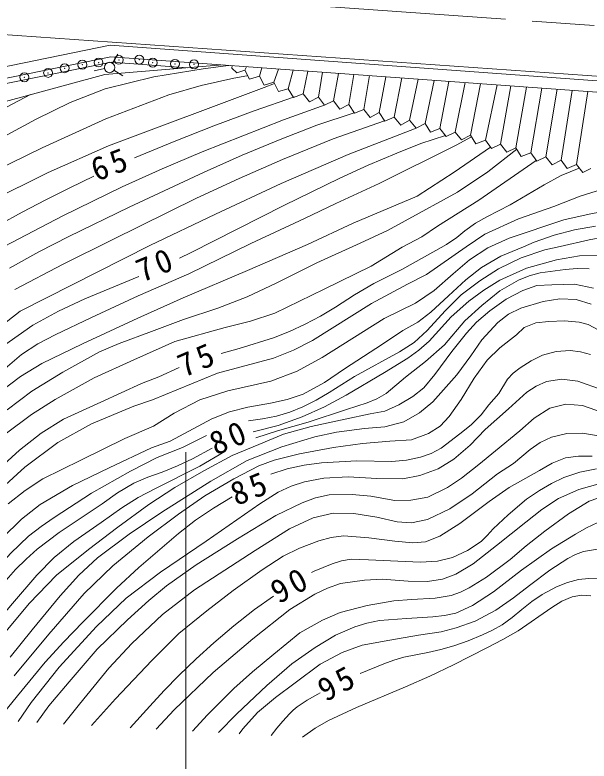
# Model space of a CAD drawing. Units: millimetres, scale not verified. Extents: x 40000 to 680000, y 20000 to 380000.
# Drawn here: x 411250 to 443540, y 225990 to 267963 of the extents above; entities that cross this region are included whole.
import ezdxf

# ---------------------------------------------------------------- set-up
doc = ezdxf.new("R2010")
doc.units = ezdxf.units.MM
doc.header["$LTSCALE"] = 1000
doc.header["$PDMODE"] = 32
doc.header["$PDSIZE"] = 500
doc.linetypes.add('CHAIN', pattern=[18.5, 12, -1.5, 3.5, -1.5])
for name, color, linetype, lineweight in [('M-BGD', 7, 'Continuous', 13), ('M-BMK', 2, 'CHAIN', 13), ('M-BMK-OTRS', 5, 'Continuous', 13), ('M-STR-HTXT', 7, 'Continuous', 13), ('M-STR-STRC', 7, 'Continuous', 13)]:
    doc.layers.add(name, color=color, linetype=linetype, lineweight=lineweight)
doc.styles.add('ＭＳ ゴシック', font='')
doc.styles.get('ＭＳ ゴシック').set_extended_font_data('MS Gothic')

msp = doc.modelspace()

# ---------------------------------------------------------------- linework, layer by layer
at = {"layer": 'M-BGD'}
for p, q in [((403336, 263560), (416609, 266253)), ((416609, 266253), (465532, 262686)), ((416731, 265253), (417045, 265749)), ((403398, 262613), (416669, 265306)), ((416669, 265306), (420981, 264992)), ((416288, 264941), (415716, 264813)), ((422918, 265151), (416305, 264607)), ((416822, 264848), (417318, 264534)), ((423449, 264967), (423470, 265111)), ((423727, 264706), (423449, 264967)), ((424186, 264859), (423727, 264706)), ((424186, 264859), (424273, 265052)), ((424451, 264348), (424186, 264859)), ((424999, 264512), (425129, 264990)), ((425814, 264174), (426072, 264921)), ((426617, 263806), (426892, 264862)), ((416305, 264607), (406792, 262044)), ((424999, 264512), (424451, 264348)), ((425268, 264004), (424999, 264512)), ((427454, 263524), (427721, 264801)), ((428319, 263345), (428553, 264740)), ((429174, 263125), (429443, 264676)), ((430034, 262925), (430309, 264612)), ((430874, 262650), (431197, 264548)), ((431738, 262469), (432114, 264481)), ((425814, 264174), (425268, 264004)), ((426066, 263656), (425814, 264174)), ((432582, 262210), (433013, 264415)), ((433449, 262039), (433933, 264348)), ((434314, 261863), (434821, 264283)), ((435149, 261575), (435660, 264222)), ((436010, 261377), (436577, 264156)), ((436874, 261195), (437439, 264093)), ((437709, 260909), (438369, 264025)), ((426617, 263806), (426066, 263656)), ((426921, 263318), (426617, 263806)), ((438567, 260699), (439142, 263968)), ((439425, 260490), (440017, 263905)), ((440260, 260203), (440882, 263842)), ((441115, 259981), (441753, 263778)), ((441978, 259796), (442599, 263716)), ((442825, 259545), (443469, 263653)), ((427454, 263524), (426921, 263318)), ((427815, 263076), (427454, 263524)), ((428319, 263345), (427815, 263076)), ((428657, 262880), (428319, 263345)), ((429174, 263125), (428657, 262880)), ((429524, 262668), (429174, 263125)), ((430034, 262925), (429524, 262668)), ((430342, 262439), (430034, 262925)), ((430874, 262650), (430342, 262439)), ((431233, 262201), (430874, 262650)), ((431738, 262469), (431233, 262201)), ((432055, 261989), (431738, 262469)), ((432582, 262210), (432055, 261989)), ((432947, 261765), (432582, 262210)), ((433449, 262039), (432947, 261765)), ((433811, 261592), (433449, 262039)), ((434314, 261863), (433811, 261592)), ((434614, 261372), (434314, 261863)), ((435149, 261575), (434614, 261372)), ((435499, 261119), (435149, 261575)), ((436010, 261377), (435499, 261119)), ((436368, 260928), (436010, 261377)), ((436874, 261195), (436368, 260928)), ((437175, 260705), (436874, 261195)), ((437709, 260909), (437175, 260705)), ((438053, 260448), (437709, 260909)), ((438567, 260699), (438053, 260448)), ((438911, 260239), (438567, 260699)), ((439425, 260490), (438911, 260239)), ((439726, 260000), (439425, 260490)), ((440260, 260203), (439726, 260000)), ((440598, 259737), (440260, 260203)), ((441115, 259981), (440598, 259737)), ((441472, 259531), (441115, 259981)), ((441978, 259796), (441472, 259531)), ((442300, 259319), (441978, 259796)), ((442825, 259545), (442300, 259319)), ((443181, 259093), (442825, 259545)), ((443642, 259333), (443181, 259093)), ((411251, 252512), (411251, 252512))]:
    msp.add_line(p, q, dxfattribs=at)
for points in [[(423274, 265125), (423108, 265103), (421844, 264922), (419054, 264473), (416326, 263797), (414355, 263037), (412443, 262108), (408685, 260078), (401491, 256512), (398277, 254793), (396631, 254036), (394921, 253451), (392698, 253054), (390412, 253024), (388143, 253349), (385968, 254015), (383947, 254981), (382016, 256114), (380093, 257256), (378099, 258247), (376686, 258758), (375223, 259136), (373732, 259385), (372231, 259510)], [(424346, 264551), (424301, 264540), (423557, 264402), (421717, 263998), (419907, 263463), (416369, 262116), (412774, 260491), (409238, 258767), (405545, 256913), (401898, 254916), (398672, 253035), (397013, 252228), (395285, 251626), (394136, 251384), (392958, 251255), (390559, 251317), (388174, 251764), (385889, 252550), (383791, 253594), (381790, 254782)], [(425843, 264114), (425271, 263882), (416510, 260590), (413113, 259103), (409790, 257457), (402229, 253218), (398984, 251406), (395649, 249798), (394327, 249258), (393435, 248915), (392523, 248669), (391261, 248602), (389980, 248699), (387716, 248928), (386698, 249146), (385722, 249497), (384722, 250069), (383798, 250770), (382175, 252251), (381217, 253234)], [(372085, 260570), (373809, 260490), (375529, 260275), (377215, 259899), (378837, 259336), (380663, 258420), (382427, 257365), (384198, 256331), (386048, 255480), (387063, 255160), (388109, 254930), (389178, 254788), (390261, 254730), (392435, 254854), (394558, 255278), (396247, 255834), (397877, 256524), (401061, 258077), (408132, 261388), (412126, 263481)], [(426983, 263362), (424709, 262561), (422446, 261723), (420200, 260844), (417974, 259917)], [(410646, 254931), (410649, 254933), (413941, 256669), (417283, 258301), (419524, 259304), (421789, 260257), (426363, 262060), (428700, 262905)], [(410948, 253720), (410951, 253722), (412602, 254634), (414277, 255502), (417668, 257156), (421891, 259126), (424022, 260066), (426173, 260961), (428238, 261753), (430336, 262449)], [(411251, 252512), (413969, 253936), (416710, 255315), (421468, 257647), (423868, 258766), (426292, 259835), (429142, 260988), (432041, 262010)], [(433808, 261596), (429992, 260106), (426233, 258474), (422524, 256762), (418845, 254985), (411553, 251301)], [(436924, 261114), (436057, 260637), (431732, 258485), (429301, 257350), (427541, 256512), (424524, 255098), (421030, 253398), (418180, 252164), (415548, 250941), (413520, 249963), (412542, 249460), (411627, 248863), (410432, 247857)], [(420506, 254279), (421171, 254603), (426375, 257244), (429525, 258781), (431120, 259508), (432732, 260195), (434083, 260721), (435458, 261172)], [(437994, 260527), (435958, 259110), (433881, 257777), (430282, 256249), (427709, 255048), (424325, 253581), (420706, 252044), (418164, 250908), (415057, 249454), (412767, 248356), (411571, 247625), (410238, 246621), (408656, 245238), (406978, 243562), (405380, 241871), (403903, 240125), (402505, 238404), (400914, 236345), (399224, 234302), (397862, 232850), (395868, 230932), (394734, 229936), (394538, 229773)], [(439474, 260409), (437843, 259141), (436133, 257985), (433205, 256374), (432206, 255843), (430672, 255117), (428233, 254021), (425939, 252874), (424320, 252114), (422659, 251459), (420733, 250825), (418939, 250146), (417104, 249485), (416005, 249007), (413950, 247865), (412204, 246802), (410805, 245744)], [(440568, 259778), (437342, 257552), (435015, 256075), (434128, 255476), (433034, 254899), (431284, 253826), (428639, 252538), (425874, 251188), (424490, 250734), (423066, 250382), (420244, 249601), (417931, 248561), (415716, 247545), (413511, 246332), (412191, 245486), (410705, 244376)], [(422856, 248924), (423864, 249202), (425788, 249795), (426695, 250153), (427580, 250565), (428443, 251025), (429282, 251526), (430347, 252215), (431432, 252863), (433016, 253635), (434918, 254705), (435522, 255048), (436095, 255434), (436553, 255821), (437149, 256245), (437788, 256607), (439108, 257281), (441007, 258412), (441967, 258939), (442977, 259352)], [(415689, 258893), (414336, 258239), (412996, 257560), (411665, 256861), (410342, 256147)], [(410042, 240922), (411803, 242522), (413663, 243918), (415559, 244959), (417943, 245953), (418990, 246306), (422648, 247820), (425788, 248662), (426914, 249098), (427994, 249643), (431295, 251723), (433334, 252825), (434400, 253370), (436629, 254923), (437681, 255635), (439574, 256493), (441558, 257192), (443033, 257767), (444533, 258231), (445093, 258338)], [(410874, 240460), (411818, 241209), (412822, 241870), (414956, 242922), (417429, 244138), (419042, 244838), (420197, 245560), (421659, 246304), (423220, 246815), (425641, 247358), (427125, 247929), (428530, 248699), (432013, 250891), (433777, 251749), (434835, 252453), (435903, 253396), (436809, 254182), (437848, 254865), (439051, 255409), (442130, 256431), (443709, 256798), (445308, 257057), (446538, 257210)], [(410542, 238525), (411613, 239596), (412676, 240430), (414492, 241486), (416548, 242495), (418936, 243618), (419973, 243984), (422323, 245251), (423318, 245630), (424352, 245891), (425616, 246128), (426559, 246333), (427467, 246635), (428652, 247288), (429783, 248056), (431923, 249437), (433064, 250218), (433906, 250684), (434644, 251244), (435643, 252154), (436603, 253061), (437494, 253748), (438585, 254384), (439850, 254919), (440454, 255177), (441571, 255579), (442724, 255877), (443901, 256074)], [(424396, 245125), (425178, 245235), (425953, 245400), (426711, 245624), (427444, 245914), (428192, 246295), (428915, 246727), (430342, 247627), (432873, 249009), (433711, 249534), (434444, 250213), (435454, 251321), (436354, 252226), (437389, 253009), (438439, 253683), (439725, 254293), (441044, 254741), (441908, 254937), (443538, 255311), (444357, 255460), (445183, 255541), (446157, 255550), (448200, 255681)], [(424657, 244517), (426051, 244875), (427408, 245351), (428666, 245923), (429884, 246576), (432027, 247843), (433343, 248655), (433968, 249103), (434545, 249603), (435791, 250971), (436772, 251860), (437616, 252489), (438513, 253042), (440019, 253717), (441703, 254192), (443003, 254412), (444076, 254432)], [(424804, 244176), (426011, 244575), (427751, 245058), (429903, 245772), (431059, 246145), (431613, 246374), (432129, 246664), (433218, 247579), (434342, 248470), (435411, 249405), (436558, 250749), (437500, 251616), (438523, 252447), (439567, 253051), (440167, 253286), (440788, 253455), (442198, 253650), (442878, 253702), (443555, 253683)], [(391453, 230399), (391925, 230720), (394112, 232538), (395281, 233425), (396284, 234306), (397220, 235262), (398830, 237113), (400672, 239530), (401442, 240647), (402277, 241708), (403646, 242997), (405485, 244600), (407323, 246261), (408738, 247777), (409646, 248596), (410610, 249353), (412265, 250506), (413695, 251301), (415185, 251990), (418224, 253257)], [(443783, 252595), (442722, 252809), (441446, 252776), (440608, 252748), (439817, 252463), (438887, 251983), (437965, 251325), (437211, 250685), (436655, 250054), (435830, 249023), (434868, 247738), (434248, 246995), (433636, 246490), (432844, 246037), (432047, 245682), (431231, 245515), (429826, 245222), (427911, 244805), (426363, 244376), (424971, 243805), (423473, 243180), (421866, 242312), (420253, 241373), (418779, 240422), (417033, 239150), (415395, 237893), (413597, 236441), (412054, 234851), (410663, 233179)], [(443653, 251701), (442822, 251964), (441893, 251986), (440953, 251834), (439695, 251475), (439017, 251121), (438403, 250661), (437506, 249677), (436892, 248795), (436099, 247716), (434751, 246195), (433997, 245575), (433117, 245067), (432049, 244790), (430912, 244707), (429334, 244495), (428116, 244239), (426267, 243667), (424319, 242902), (422259, 241745), (419513, 240000), (417666, 238763), (415893, 237420), (414837, 236449), (413790, 235279), (412222, 233371), (410974, 231834)], [(411552, 251300), (410413, 250421), (408206, 248813), (405594, 246591), (402928, 244291), (400844, 242325), (399481, 240596), (397727, 238401), (395712, 236294), (393785, 234636), (391736, 233261), (389664, 232173), (387844, 231612), (386314, 231451), (386264, 231453), (384616, 231681), (382993, 232117)], [(411217, 230779), (413161, 233122), (415147, 235426), (416752, 236979), (418740, 238600), (420456, 239880), (421926, 240911), (423558, 241870), (424963, 242600), (425826, 242913), (427258, 243277), (429176, 243634), (430802, 243858), (432335, 243979), (433551, 244066), (434517, 244418), (435172, 244826), (435673, 245375), (436342, 246339), (437081, 247524), (437817, 248540), (438529, 249238), (439463, 249976), (439883, 250386), (440537, 250646), (441286, 250720), (442153, 250761), (442987, 250688), (443484, 250540), (444649, 249931)], [(425645, 242127), (426558, 242436), (427517, 242634), (428487, 242764), (430486, 242876), (432452, 242849), (433266, 242917), (434068, 243083), (434666, 243292), (435225, 243583), (436269, 244396), (436901, 244902), (437469, 245463), (437899, 246039), (438460, 246670), (438950, 247477), (439280, 247818), (439665, 248110), (440275, 248508), (440923, 248826), (441689, 249034), (442482, 249077), (443054, 249002), (443614, 248858)], [(399080, 228882), (400658, 230878), (402306, 232978), (403469, 234650), (405180, 236902), (407117, 239175), (408983, 241097), (410406, 242493), (411511, 243477), (412726, 244436), (413979, 245228), (416078, 246179), (418370, 247238), (419344, 247610), (420480, 248122)], [(445642, 246380), (442906, 247360), (442015, 247465), (441138, 247338), (440560, 247087), (440032, 246735), (439014, 245814), (437701, 244638), (436859, 243755), (435933, 242968), (435045, 242431), (434021, 242056), (433068, 241863), (431608, 241884), (429996, 241988), (428631, 241904), (427539, 241705), (426781, 241458), (426058, 241120), (425018, 240456), (422000, 238352), (419442, 236625), (417506, 235146), (415834, 233561), (413738, 231280), (412164, 229282), (411438, 228209)], [(445421, 245211), (443179, 245999), (442235, 246062), (441330, 245843), (440453, 245276), (439655, 244564), (438282, 243445), (437346, 242667), (436369, 241907), (435581, 241374), (434465, 240836), (433525, 240669), (432623, 240656), (431263, 240891), (430216, 240991), (428918, 240960), (428148, 240789), (427401, 240523), (425916, 239809), (423765, 238488), (421452, 237031), (419781, 235842), (418777, 235032), (417577, 233944), (415878, 232288), (414297, 230448), (413160, 229096), (412477, 228152)], [(404024, 228612), (405742, 231029), (407841, 233875), (408801, 235132), (409799, 236357), (411017, 237694), (412005, 238633), (412720, 239180), (413464, 239692), (415553, 241069), (417757, 242303), (419255, 243060), (420675, 243633), (422025, 244308)], [(413981, 228070), (414881, 229196), (416533, 231217), (417818, 232606), (419548, 234234), (421359, 235618), (424753, 237835), (426700, 239056), (428031, 239664), (429139, 239944), (430311, 239919), (431611, 239702), (432753, 239457), (433560, 239385), (434454, 239576), (435706, 240180), (436966, 241022), (438392, 242150), (439293, 242727), (440224, 243508), (440798, 243907), (441426, 244210), (442282, 244421), (443166, 244443), (445419, 244062)], [(405007, 228559), (406903, 231198), (408838, 233853), (410086, 235409), (411282, 236764), (411881, 237349), (412509, 237903), (413735, 238853), (416161, 240454), (417028, 241076), (417931, 241627), (418720, 241956), (419531, 242244), (420394, 242596), (421234, 242996), (422337, 243584)], [(405853, 228513), (407019, 229939), (409479, 232930), (411116, 234852), (412480, 236453), (413456, 237441), (414565, 238346), (416103, 239410), (417255, 240237), (418188, 240813), (419158, 241328), (421651, 242581), (423055, 243412)], [(443715, 243151), (442953, 243150), (442215, 243047), (441468, 242740), (440750, 242331), (439052, 241383), (437928, 240601), (436280, 239353), (435152, 238636), (434343, 238331), (433622, 238267), (432615, 238369), (431148, 238549), (429734, 238662), (429030, 238566), (428339, 238379), (427246, 237971), (426335, 237512), (425150, 236752), (423518, 235585), (422034, 234434), (420476, 233161), (418949, 231652), (416901, 229498), (415557, 227984)], [(443954, 242430), (443025, 242245), (442127, 241943), (441428, 241607), (440757, 241216), (440026, 240726), (438995, 239845), (438149, 239061), (437809, 238688), (437468, 238335), (436708, 237833), (435863, 237447), (435009, 237238), (434060, 237174), (432777, 237244), (431137, 237316), (430163, 237350), (429622, 237256), (429093, 237092), (428071, 236677), (427924, 236602)], [(444166, 241600), (442962, 241267), (441824, 240765), (440878, 240138), (439982, 239431), (438336, 238125), (437025, 237081), (436041, 236500), (435290, 236217), (434452, 236089), (433360, 236117), (431897, 236218), (430907, 236172), (429556, 235980), (428821, 235723), (428116, 235377), (426718, 234508), (424632, 232864), (422398, 230974), (420214, 228868), (419187, 227786)], [(421233, 227675), (422072, 228598), (423562, 230066), (424609, 231007), (425803, 232005), (427275, 233205), (428542, 233909), (429543, 234342), (431063, 234740), (432558, 235008), (433557, 235085), (434883, 235146), (435788, 235307), (436306, 235491), (436801, 235732), (437774, 236342), (439107, 237327), (439994, 238093), (441057, 238926), (442391, 239891), (443538, 240609), (444583, 240965)], [(410245, 228274), (411397, 229666), (412946, 231554), (413994, 232694), (415074, 233806), (416960, 235709), (418224, 236872), (419522, 238001), (420452, 238791), (421415, 239538), (422427, 240214), (423461, 240858)], [(422698, 227595), (423736, 228655), (425418, 230251), (426820, 231457), (428127, 232371), (429285, 233080), (430365, 233537), (431049, 233743), (431747, 233889), (433269, 234019), (434753, 234108), (435406, 234177), (436043, 234317), (436976, 234738), (438170, 235508), (439740, 236731), (441421, 237931), (442781, 238758), (443399, 239110), (444040, 239412)], [(423857, 227532), (424069, 227802), (424899, 228714), (425911, 229575), (427004, 230399), (428424, 231438), (429663, 232091), (430784, 232510), (432338, 232801), (433953, 233074), (435214, 233252), (436067, 233480), (437140, 233867), (438292, 234486), (439282, 235177), (440182, 235874), (441333, 236721), (442343, 237393), (442775, 237614), (443228, 237782), (444016, 237918)], [(430661, 230924), (432004, 231463), (432561, 231670), (433127, 231843), (434475, 232094), (435212, 232259), (435936, 232470), (436747, 232760), (437544, 233090), (438109, 233353), (438648, 233658), (439215, 234073), (439759, 234523), (440317, 234961), (440901, 235360), (441714, 235794), (442318, 236042), (442945, 236209), (443530, 236264), (444124, 236234)], [(417732, 227866), (418840, 229085), (419644, 229955), (420467, 230808), (421435, 231738), (422435, 232635), (423564, 233594), (424729, 234508), (425802, 235268)], [(443637, 235286), (443114, 235316), (442598, 235227), (442006, 234979), (441455, 234638), (439552, 233320), (438682, 232826), (437791, 232365), (435921, 231395), (434578, 230762), (433215, 230172), (430466, 229013), (428884, 228269), (428131, 227835), (427421, 227338)], [(425653, 227434), (425976, 227837), (426311, 228232), (426697, 228652), (426901, 228850), (427117, 229034), (427396, 229236), (427690, 229420), (428293, 229763), (428411, 229829)]]:
    msp.add_lwpolyline(points, dxfattribs=at)
msp.add_circle((416574, 265005), 293, dxfattribs=at)
for p in [(418243, 265451), (415045, 265162), (415953, 265285), (417097, 265434), (419004, 265274), (420250, 265206), (421325, 265180), (413116, 264702), (414046, 264964), (411780, 264456)]:
    msp.add_point(p, dxfattribs=at)
at = {"layer": 'M-BMK'}
msp.add_line((371510, 272447), (494597, 263817), dxfattribs=at)
at = {"layer": 'M-BMK-OTRS'}
for p, q in [((403378, 262915), (416650, 265608)), ((416650, 265608), (465485, 262048))]:
    msp.add_line(p, q, dxfattribs=at)
at = {"layer": 'M-STR-HTXT'}
msp.add_line((420862, 243360), (420862, 219082), dxfattribs=at)
at = {"layer": 'M-STR-STRC'}
msp.add_line((364626, 270071), (465583, 263005), dxfattribs=at)

# ---------------------------------------------------------------- texts
at = {"layer": 'M-BGD', "char_height": 1320, "attachment_point": 5, "style": 'ＭＳ ゴシック'}
for s, insert, rotation in [('\\T1.24;65', (416649, 259584), 20.955), ('\\T1.24;70', (419184, 253927), 22.548), ('\\T1.24;75', (421524, 248590), 23.169), ('\\T1.24;80', (423315, 244204), 23.311), ('\\T1.24;85', (424496, 241351), 21.992), ('\\T1.24;90', (426755, 235911), 28.324), ('\\T1.24;95', (429405, 230396), 28.005)]:
    msp.add_mtext(s, dxfattribs=dict(at, insert=insert, rotation=rotation))

doc.saveas('drawing.dxf')
